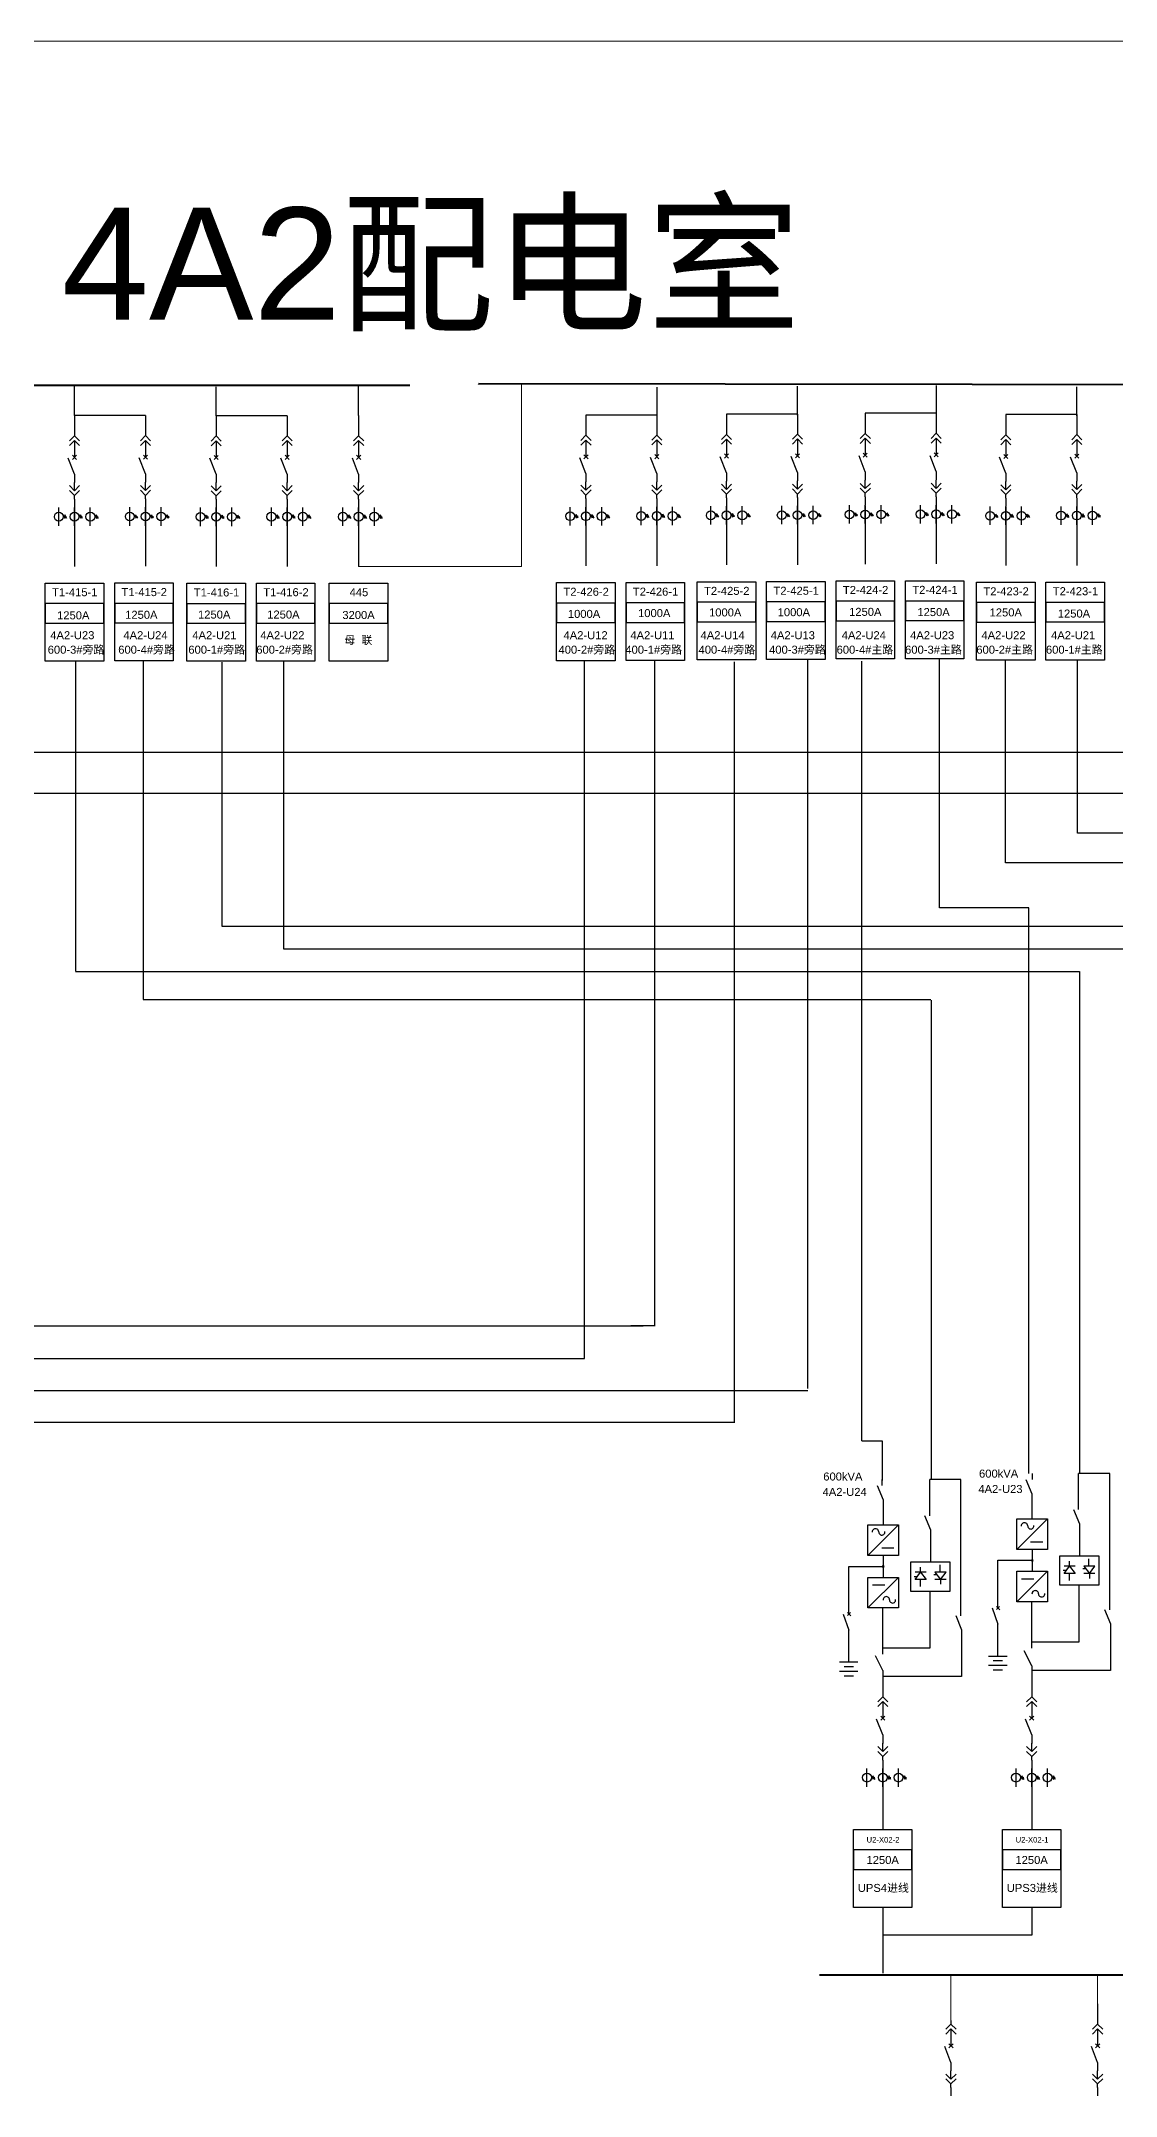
# Model space of a CAD drawing. Header units: millimetres. Extents: x -3460 to -460, y 6070 to 9130.
# Drawn here: x -2142.7 to -2047, y 6677.3 to 6860.4 of the extents above; entities that cross this region are included whole.
import ezdxf
from ezdxf.enums import TextEntityAlignment as Align

# ---------------------------------------------------------------- set-up
doc = ezdxf.new("R2010")
doc.units = ezdxf.units.MM
doc.header["$LTSCALE"] = 1000
doc.header["$MEASUREMENT"] = 0
doc.styles.get("Standard").update_dxf_attribs({"font": 'arial.ttf'})

# ---------------------------------------------------------------- blocks, each defined once
blk = doc.blocks.new('DYDQAA05')
at = {"color": 0}
blk.add_lwpolyline([(0, 0), (0, -7)], dxfattribs=at)
blk = doc.blocks.new('DYDQAA03')
at = {"color": 0}
for points in [[(0, 0), (0, -1.5)], [(-2.12, -3.62), (0, -1.5)], [(-2.12, -5.62), (0, -3.5)], [(2.12, -3.62), (0, -1.5)], [(2.12, -5.62), (0, -3.5)], [(0, -3.5), (0, -7)]]:
    blk.add_lwpolyline(points, dxfattribs=at)
blk = doc.blocks.new('DYDQAA09')
at = {"color": 0}
blk.add_lwpolyline([(0, 0), (0, -3.5)], dxfattribs=at)
blk.add_lwpolyline([(0, 0), (0, -3.5)], dxfattribs=at)
blk.add_lwpolyline([(0, 0), (0, -3.5)], dxfattribs=at)
blk.add_lwpolyline([(0, 0), (0, -3.5)], dxfattribs=at)
blk.add_lwpolyline([(0, 0), (0, -3.5)], dxfattribs=at)
blk.add_lwpolyline([(0, 0), (0, -3.5)], dxfattribs=at)
blk.add_lwpolyline([(0, 0), (0, -3.5)], dxfattribs=at)
blk.add_lwpolyline([(0, 0), (0, -3.5)], dxfattribs=at)
blk.add_lwpolyline([(0, 0), (0, -3.5)], dxfattribs=at)
blk = doc.blocks.new('DYDQ0201')
at = {"color": 0}
for points in [[(0.86, -0.86), (-0.86, 0.86)], [(-0.86, -0.86), (0.86, 0.86)], [(0, -7), (-2.61, -0.37)]]:
    blk.add_lwpolyline(points, dxfattribs=at)
blk = doc.blocks.new('DYDQAA04')
at = {"color": 0}
for points in [[(0, -3.5), (0, 0)], [(-2.12, -1.38), (0, -3.5)], [(-2.12, -3.38), (0, -5.5)], [(2.12, -1.38), (0, -3.5)], [(2.12, -3.38), (0, -5.5)], [(0, -7), (0, -5.5)]]:
    blk.add_lwpolyline(points, dxfattribs=at)
blk = doc.blocks.new('A$C03DD39B5')
for p, q in [((417, 475), (283, 392)), ((417, 422), (283, 339)), ((350, 333), (350, 467))]:
    blk.add_line(p, q)
blk.add_lwpolyline([(700, 167), (0, 167)])
blk.add_circle((350, 167), 167)

msp = doc.modelspace()

# ---------------------------------------------------------------- linework, layer by layer
for p, q in [((-2139.74, 6827.02, 3685.86), (-2139.74, 6829.6, 5069.14)), ((-2127.12, 6827, 2299.84), (-2127.12, 6829.58, 3683.12)), ((-2114.44, 6827.02, 2991.48), (-2114.44, 6829.6, 4374.77)), ((-2087.87, 6826.96, 2991.48), (-2087.87, 6829.54, 4374.77)), ((-2075.35, 6827.04, 2991.48), (-2075.35, 6829.62, 4374.77)), ((-2062.99, 6827.12, 2991.48), (-2062.99, 6829.7, 4374.77)), ((-2050.48, 6827, 2991.48), (-2050.48, 6829.58, 4374.77)), ((-2133.42, 6827.02, 3685.86), (-2139.74, 6827.02, 3685.86)), ((-2120.8, 6827, 2299.84), (-2127.12, 6827, 2299.84)), ((-2087.89, 6827.06, 2991.48), (-2094.2, 6827.06, 2991.48)), ((-2075.37, 6827.14, 2991.48), (-2081.69, 6827.14, 2991.48)), ((-2063.01, 6827.22, 2991.48), (-2069.33, 6827.22, 2991.48)), ((-2050.5, 6827.1, 2991.48), (-2056.82, 6827.1, 2991.48)), ((-2139.74, 6818.78, 5887.08), (-2139.74, 6817.14, 5887.08)), ((-2133.42, 6818.79, 6578.72), (-2133.42, 6817.15, 6578.72)), ((-2127.12, 6818.76, 4501.07), (-2127.12, 6817.13, 4501.07)), ((-2120.8, 6818.78, 5192.71), (-2120.8, 6817.14, 5192.71)), ((-2114.44, 6818.78, 5192.71), (-2114.44, 6817.14, 5192.71)), ((-2094.2, 6818.82, 5192.71), (-2094.2, 6817.18, 5192.71)), ((-2087.89, 6818.84, 5884.35), (-2087.89, 6817.2, 5884.35)), ((-2081.69, 6818.9, 5192.71), (-2081.69, 6817.26, 5192.71)), ((-2075.37, 6818.92, 5884.35), (-2075.37, 6817.28, 5884.35)), ((-2069.33, 6818.98, 5192.71), (-2069.33, 6817.34, 5192.71)), ((-2063.01, 6819, 5884.35), (-2063.01, 6817.36, 5884.35)), ((-2056.82, 6818.86, 5192.71), (-2056.82, 6817.22, 5192.71)), ((-2050.5, 6818.88, 5884.35), (-2050.5, 6817.24, 5884.35)), ((-2139.74, 6817.14, 5887.08), (-2139.74, 6813.57, 5887.08)), ((-2133.42, 6817.15, 6578.72), (-2133.42, 6813.59, 6578.72)), ((-2127.12, 6817.13, 4501.07), (-2127.12, 6813.56, 4501.07)), ((-2120.8, 6817.14, 5192.71), (-2120.8, 6813.58, 5192.71)), ((-2114.44, 6817.14, 5192.71), (-2114.44, 6813.57, 5192.71)), ((-2094.2, 6817.18, 5192.71), (-2094.2, 6813.62, 5192.71)), ((-2087.89, 6817.2, 5884.35), (-2087.89, 6813.63, 5884.35)), ((-2081.69, 6817.26, 5192.71), (-2081.69, 6813.7, 5192.71)), ((-2075.37, 6817.28, 5884.35), (-2075.37, 6813.71, 5884.35)), ((-2069.33, 6817.34, 5192.71), (-2069.33, 6813.78, 5192.71)), ((-2063.01, 6817.36, 5884.35), (-2063.01, 6813.79, 5884.35)), ((-2056.82, 6817.22, 5192.71), (-2056.82, 6813.66, 5192.71)), ((-2050.5, 6817.24, 5884.35), (-2050.5, 6813.67, 5884.35)), ((-2067.77, 6706.47, 2201.22), (-2067.77, 6704.83, 2201.22)), ((-2054.51, 6706.47, 2201.22), (-2054.51, 6704.83, 2201.22)), ((-2067.77, 6704.83, 4402.45), (-2067.77, 6701.08, 2074.92)), ((-2054.51, 6704.83, 4402.45), (-2054.51, 6701.08, 2043.43)), ((-2067.77, 6694.12, 2074.92), (-2067.77, 6688.27, 2074.92)), ((-2054.51, 6694.12, 2074.92), (-2054.51, 6691.65, 2074.92)), ((-2054.51, 6691.65, 2074.92), (-2067.77, 6691.65, 2074.92))]:
    msp.add_line(p, q)
at = {"color": 1, "lineweight": 20}
for p, q in [((-2099.95, 6813.57, 5192.71), (-2099.93, 6829.85, -15796.48)), ((-2114.44, 6813.57, 5192.71), (-2099.95, 6813.57, 5192.71))]:
    msp.add_line(p, q, dxfattribs=at)
at = {"color": 3}
for p, q in [((-2139.64, 6805.13, 8333.94), (-2139.64, 6777.51, 8333.94)), ((-2133.62, 6805.14, 8333.94), (-2133.62, 6774.99, 8333.94)), ((-2126.61, 6805.05, 8333.94), (-2126.61, 6781.54, 8333.94)), ((-2121.14, 6805.06, 8333.94), (-2121.14, 6779.51, 8333.94)), ((-2094.34, 6743.03, 8333.94), (-2094.34, 6805.18, 8333.94)), ((-2088.11, 6805.16, 8333.94), (-2088.11, 6745.91, 8333.94)), ((-2080.96, 6737.35, 8333.94), (-2080.96, 6805.08, 8333.94)), ((-2074.43, 6740.35, 8333.94), (-2074.43, 6805.25, 8333.94)), ((-2126.61, 6781.54, 8333.94), (-2019.21, 6781.54, 8333.94)), ((-2121.14, 6779.51, 8333.94), (-2035.17, 6779.51, 8333.94)), ((-2139.66, 6777.5, 8333.94), (-2050.25, 6777.5, 8333.94)), ((-2050.25, 6777.49, 8333.94), (-2050.25, 6732.74, 8333.94)), ((-2133.61, 6774.99, 8333.94), (-2063.48, 6774.99, 8333.94)), ((-2063.47, 6774.95, 8333.94), (-2063.47, 6732.27, 8333.94)), ((-2211.37, 6745.94, 8333.94), (-2089.1, 6745.94, 8333.94)), ((-2088.11, 6745.93, 8333.94), (-2090.19, 6745.93, 8333.94)), ((-2198.17, 6743.03, 8333.94), (-2094.34, 6743.03, 8333.94)), ((-2183.11, 6740.18, 8333.94), (-2074.43, 6740.18, 8333.94)), ((-2170.06, 6737.34, 8333.94), (-2080.94, 6737.34, 8333.94)), ((-2060.81, 6720.11), (-2060.81, 6732.24)), ((-2047.55, 6720.65), (-2047.55, 6732.78)), ((-2050.31, 6722.85), (-2050.31, 6719.39)), ((-2070.78, 6720.26), (-2070.78, 6721.72)), ((-2067.77, 6716.68), (-2067.77, 6720.8)), ((-2063.57, 6722.31), (-2063.57, 6718.85)), ((-2058.03, 6720.8), (-2057.52, 6719.36)), ((-2057.36, 6720.64), (-2057.66, 6720.93)), ((-2057.38, 6720.94), (-2057.65, 6720.66)), ((-2057.52, 6720.8), (-2057.52, 6722.25)), ((-2054.51, 6717.22), (-2054.51, 6721.34)), ((-2048.02, 6720.66), (-2047.49, 6719.39)), ((-2071.29, 6720.26), (-2070.78, 6718.82)), ((-2070.62, 6720.1), (-2070.92, 6720.39)), ((-2070.64, 6720.4), (-2070.91, 6720.13)), ((-2070.78, 6715.96), (-2070.78, 6718.82)), ((-2061.28, 6720.13), (-2060.75, 6718.85)), ((-2060.75, 6718.85), (-2060.75, 6714.69)), ((-2057.52, 6716.49), (-2057.52, 6719.36)), ((-2047.49, 6719.39), (-2047.49, 6715.23)), ((-2054.51, 6715.66), (-2055.17, 6716.97)), ((-2067.77, 6715.23), (-2068.43, 6716.54)), ((-2067.77, 6715.23), (-2067.77, 6713.22)), ((-2054.51, 6715.66), (-2054.51, 6713.22)), ((-2047.49, 6715.23), (-2054.51, 6715.23)), ((-2060.75, 6714.69), (-2067.77, 6714.69))]:
    msp.add_line(p, q, dxfattribs=at)
at = {"color": 6}
for p, q in [((-2069.63, 6735.7, 8333.94), (-2069.63, 6805.14, 8333.94)), ((-2062.73, 6783.16, 8333.94), (-2062.73, 6805.29, 8333.94)), ((-2056.85, 6787.16, 8333.94), (-2056.85, 6805.2, 8333.94)), ((-2050.43, 6789.8, 8333.94), (-2050.43, 6805.24, 8333.94)), ((-2026.38, 6789.8, 8333.94), (-2050.43, 6789.8, 8333.94)), ((-2039.66, 6787.16, 8333.94), (-2056.85, 6787.16, 8333.94)), ((-2054.76, 6783.16, 8333.94), (-2062.73, 6783.16, 8333.94)), ((-2054.76, 6732.78, 8333.94), (-2054.76, 6783.16, 8333.94)), ((-2067.83, 6735.7, 8333.94), (-2067.83, 6732.16, 8333.94))]:
    msp.add_line(p, q, dxfattribs=at)
at = {"color": 5, "lineweight": 30}
for p, q in [((-2169.77, 6797.02, 8333.94), (-2015, 6797.02, 8333.94)), ((-2226.08, 6793.37, 8333.94), (-2043.62, 6793.37, 8333.94))]:
    msp.add_line(p, q, dxfattribs=at)
at = {"color": 6, "lineweight": 25}
msp.add_line((-2069.63, 6735.7, 8333.94), (-2067.83, 6735.7, 8333.94), dxfattribs=at)
at = {"color": 3, "lineweight": -2}
for p, q in [((-2068.28, 6731.71), (-2067.75, 6730.44)), ((-2067.83, 6731.72), (-2067.83, 6732.24)), ((-2060.81, 6732.24), (-2063.59, 6732.24)), ((-2063.59, 6729.02), (-2063.59, 6732.24)), ((-2060.81, 6732.24), (-2063.59, 6732.24)), ((-2055.02, 6732.25), (-2054.49, 6730.97)), ((-2054.45, 6732.25), (-2054.45, 6732.78)), ((-2047.55, 6732.78), (-2050.33, 6732.78)), ((-2050.33, 6729.56), (-2050.33, 6732.78)), ((-2047.55, 6732.78), (-2050.33, 6732.78)), ((-2067.75, 6730.44), (-2067.75, 6728.25)), ((-2054.49, 6730.97), (-2054.49, 6728.79)), ((-2066.37, 6728.22), (-2069.1, 6725.48)), ((-2069.1, 6728.22), (-2066.37, 6728.22)), ((-2069.1, 6725.48), (-2069.1, 6728.22)), ((-2066.37, 6728.22), (-2066.37, 6725.48)), ((-2064.06, 6729.03), (-2063.53, 6727.76)), ((-2053.1, 6728.75), (-2055.84, 6726.02)), ((-2055.84, 6728.75), (-2053.1, 6728.75)), ((-2055.84, 6726.02), (-2055.84, 6728.75)), ((-2053.1, 6728.75), (-2053.1, 6726.02)), ((-2050.8, 6729.57), (-2050.27, 6728.29)), ((-2050.27, 6728.29), (-2050.27, 6725.41)), ((-2067.87, 6726.17), (-2066.78, 6726.17)), ((-2063.53, 6727.76), (-2063.53, 6724.88)), ((-2054.61, 6726.7), (-2053.51, 6726.7)), ((-2070.78, 6724.51), (-2067.73, 6724.51)), ((-2070.78, 6721.72), (-2070.78, 6724.51)), ((-2070.78, 6721.72), (-2070.78, 6724.48)), ((-2066.37, 6725.48), (-2069.1, 6725.48)), ((-2067.73, 6725.5), (-2067.73, 6723.57)), ((-2063.53, 6724.88), (-2065.3, 6724.88)), ((-2065.3, 6724.88), (-2065.3, 6722.31)), ((-2064.4, 6724.01), (-2064.4, 6724.44)), ((-2061.77, 6724.88), (-2063.53, 6724.88)), ((-2062.67, 6724.02), (-2062.67, 6724.63)), ((-2061.77, 6722.31), (-2061.77, 6724.88)), ((-2057.52, 6725.05), (-2054.46, 6725.05)), ((-2057.52, 6722.25), (-2057.52, 6725.05)), ((-2057.52, 6722.25), (-2057.52, 6725.02)), ((-2053.1, 6726.02), (-2055.84, 6726.02)), ((-2054.46, 6726.04), (-2054.46, 6724.11)), ((-2050.27, 6725.41), (-2052.04, 6725.41)), ((-2052.04, 6725.41), (-2052.04, 6722.85)), ((-2050.65, 6724.54), (-2051.63, 6724.54)), ((-2051.63, 6723.88), (-2051.14, 6724.54)), ((-2051.14, 6724.54), (-2051.14, 6724.98)), ((-2051.14, 6724.54), (-2050.65, 6723.88)), ((-2048.5, 6725.41), (-2050.27, 6725.41)), ((-2049.69, 6724.3), (-2049.95, 6724.3)), ((-2048.88, 6724.54), (-2049.87, 6724.54)), ((-2049.87, 6724.54), (-2049.37, 6723.88)), ((-2049.41, 6724.56), (-2049.41, 6725.17)), ((-2049.37, 6723.88), (-2048.88, 6724.54)), ((-2048.5, 6722.85), (-2048.5, 6725.41)), ((-2069.1, 6723.53), (-2066.37, 6723.53)), ((-2066.37, 6723.53), (-2069.1, 6720.8)), ((-2069.1, 6720.8), (-2069.1, 6723.53)), ((-2068.69, 6722.85), (-2067.6, 6722.85)), ((-2066.37, 6723.53), (-2066.37, 6720.8)), ((-2064.72, 6723.59), (-2064.98, 6723.59)), ((-2063.91, 6724), (-2064.89, 6724)), ((-2064.89, 6723.35), (-2064.4, 6724)), ((-2063.91, 6723.35), (-2064.89, 6723.35)), ((-2064.44, 6723.33), (-2064.44, 6722.72)), ((-2064.4, 6724), (-2063.91, 6723.35)), ((-2062.95, 6723.76), (-2063.22, 6723.76)), ((-2062.14, 6724), (-2063.13, 6724)), ((-2063.13, 6724), (-2062.64, 6723.35)), ((-2062.14, 6723.35), (-2063.13, 6723.35)), ((-2062.64, 6723.35), (-2062.14, 6724)), ((-2062.64, 6723.34), (-2062.64, 6722.91)), ((-2055.84, 6724.07), (-2053.1, 6724.07)), ((-2053.1, 6724.07), (-2055.84, 6721.34)), ((-2055.84, 6721.34), (-2055.84, 6724.07)), ((-2055.43, 6723.39), (-2054.33, 6723.39)), ((-2053.1, 6724.07), (-2053.1, 6721.34)), ((-2052.04, 6722.85), (-2050.27, 6722.85)), ((-2051.46, 6724.13), (-2051.72, 6724.13)), ((-2050.65, 6723.88), (-2051.63, 6723.88)), ((-2051.18, 6723.87), (-2051.18, 6723.25)), ((-2050.27, 6722.85), (-2048.5, 6722.85)), ((-2048.88, 6723.88), (-2049.87, 6723.88)), ((-2049.37, 6723.88), (-2049.37, 6723.44)), ((-2066.37, 6720.8), (-2069.1, 6720.8)), ((-2065.3, 6722.31), (-2063.53, 6722.31)), ((-2063.53, 6722.31), (-2061.77, 6722.31)), ((-2053.1, 6721.34), (-2055.84, 6721.34))]:
    msp.add_line(p, q, dxfattribs=at)
at = {"color": 1, "lineweight": 40}
msp.add_line((-2073.4, 6688.12, 1665.95), (-2005.95, 6688.12, 1665.95), dxfattribs=at)
at = {"color": 0, "lineweight": 20}
for p, q in [((-2061.7, 6684.05, 282.67), (-2061.7, 6688.12, 1665.95)), ((-2048.64, 6685.54, 282.67), (-2048.64, 6688.12, 1665.95))]:
    msp.add_line(p, q, dxfattribs=at)
at = {"color": 1, "lineweight": 13, "ltscale": 0.001071}
msp.add_lwpolyline([(-2243.19, 6860.36), (-1920.54, 6860.36), (-1920.54, 6490.78), (-2243.19, 6490.78)], close=True, dxfattribs=at)
at = {"color": 1, "lineweight": 40, "ltscale": 100}
for points, elevation in [([(-2109.89, 6829.7), (-2219.1, 6829.7), (-2219.1, 6829.7)], -14978.54), ([(-1993.89, 6829.7), (-2103.76, 6829.84), (-2103.76, 6829.84)], -15796.48)]:
    msp.add_lwpolyline(points, dxfattribs=dict(at, elevation=elevation))
for points, elevation in [([(-2136.16, 6812.1), (-2130.95, 6812.1), (-2130.95, 6805.15), (-2136.16, 6805.15)], 5760.78), ([(-2096.81, 6812.13), (-2091.6, 6812.13), (-2091.6, 6805.17), (-2096.81, 6805.17)], 4374.77), ([(-2090.63, 6812.14), (-2085.42, 6812.14), (-2085.42, 6805.19), (-2090.63, 6805.19)], 5066.41), ([(-2084.29, 6812.21), (-2079.08, 6812.21), (-2079.08, 6805.25), (-2084.29, 6805.25)], 4374.77), ([(-2078.11, 6812.22), (-2072.9, 6812.22), (-2072.9, 6805.27), (-2078.11, 6805.27)], 5066.41), ([(-2071.93, 6812.29), (-2066.72, 6812.29), (-2066.72, 6805.33), (-2071.93, 6805.33)], 4374.77), ([(-2065.75, 6812.3), (-2060.54, 6812.3), (-2060.54, 6805.35), (-2065.75, 6805.35)], 5066.41), ([(-2059.42, 6812.17), (-2054.21, 6812.17), (-2054.21, 6805.21), (-2059.42, 6805.21)], 4374.77), ([(-2053.24, 6812.18), (-2048.03, 6812.18), (-2048.03, 6805.23), (-2053.24, 6805.23)], 5066.41), ([(-2142.34, 6812.08), (-2137.13, 6812.08), (-2137.13, 6805.13), (-2142.34, 6805.13)], 5069.14), ([(-2136.16, 6808.55), (-2130.95, 6808.55), (-2130.95, 6810.28), (-2136.16, 6810.28)], 5760.78), ([(-2129.73, 6812.07), (-2124.52, 6812.07), (-2124.52, 6805.12), (-2129.73, 6805.12)], 3683.12), ([(-2123.54, 6812.09), (-2118.34, 6812.09), (-2118.34, 6805.13), (-2123.54, 6805.13)], 4374.77), ([(-2123.54, 6808.53), (-2118.34, 6808.53), (-2118.34, 6810.27), (-2123.54, 6810.27)], 4374.77), ([(-2117.05, 6812.08), (-2111.84, 6812.08), (-2111.84, 6805.13), (-2117.05, 6805.13)], 4374.77), ([(-2096.81, 6808.57), (-2091.6, 6808.57), (-2091.6, 6810.31), (-2096.81, 6810.31)], 4374.77), ([(-2090.63, 6808.59), (-2085.42, 6808.59), (-2085.42, 6810.33), (-2090.63, 6810.33)], 5066.41), ([(-2084.29, 6808.65), (-2079.08, 6808.65), (-2079.08, 6810.39), (-2084.29, 6810.39)], 4374.77), ([(-2078.11, 6808.67), (-2072.9, 6808.67), (-2072.9, 6810.41), (-2078.11, 6810.41)], 5066.41), ([(-2071.93, 6808.73), (-2066.72, 6808.73), (-2066.72, 6810.47), (-2071.93, 6810.47)], 4374.77), ([(-2065.75, 6808.75), (-2060.54, 6808.75), (-2060.54, 6810.49), (-2065.75, 6810.49)], 5066.41), ([(-2059.42, 6808.61), (-2054.21, 6808.61), (-2054.21, 6810.35), (-2059.42, 6810.35)], 4374.77), ([(-2053.24, 6808.63), (-2048.03, 6808.63), (-2048.03, 6810.37), (-2053.24, 6810.37)], 5066.41), ([(-2142.34, 6808.53), (-2137.13, 6808.53), (-2137.13, 6810.27), (-2142.34, 6810.27)], 5069.14), ([(-2129.73, 6808.52), (-2124.52, 6808.52), (-2124.52, 6810.25), (-2129.73, 6810.25)], 3683.12), ([(-2117.05, 6808.53), (-2111.84, 6808.53), (-2111.84, 6810.27), (-2117.05, 6810.27)], 4374.77), ([(-2070.38, 6701.08), (-2065.17, 6701.08), (-2065.17, 6694.12), (-2070.38, 6694.12)], 2074.92), ([(-2057.11, 6701.08), (-2051.91, 6701.08), (-2051.91, 6694.12), (-2057.11, 6694.12)], 2043.43), ([(-2070.38, 6697.52), (-2065.17, 6697.52), (-2065.17, 6699.26), (-2070.38, 6699.26)], 2074.92), ([(-2057.11, 6697.52), (-2051.91, 6697.52), (-2051.91, 6699.26), (-2057.11, 6699.26)], 2043.43)]:
    msp.add_lwpolyline(points, close=True, dxfattribs=dict(elevation=elevation))
at = {"color": 3}
for points in [[(-2063.57, 6718.85), (-2063.57, 6717.23), (-2067.77, 6717.23)], [(-2050.31, 6719.39), (-2050.31, 6717.77), (-2054.51, 6717.77)], [(-2069.98, 6715.96), (-2071.62, 6715.96)], [(-2069.98, 6715.14), (-2071.62, 6715.14)], [(-2070.39, 6715.55), (-2071.21, 6715.55)], [(-2056.71, 6716.49), (-2058.36, 6716.49)], [(-2056.71, 6715.67), (-2058.36, 6715.67)], [(-2057.12, 6716.08), (-2057.95, 6716.08)], [(-2057.12, 6715.26), (-2057.95, 6715.26)], [(-2070.39, 6714.73), (-2071.21, 6714.73)]]:
    msp.add_lwpolyline(points, dxfattribs=at)
at = {"color": 3, "lineweight": -2}
for centre, radius, start, end in [((-2055.16, 6728.11), 0.29, 0, 183.1262), ((-2054.59, 6728.11), 0.276, 180, 7.6852), ((-2068.42, 6727.57), 0.29, 0, 183.1262), ((-2067.85, 6727.57), 0.276, 180, 7.6852), ((-2067.73, 6724.5), 0.0769, 0, 180), ((-2067.73, 6724.5), 0.0769, 180, 0), ((-2054.46, 6725.04), 0.0769, 0, 180), ((-2054.46, 6725.04), 0.0769, 180, 0), ((-2067.46, 6721.52), 0.29, 0, 183.1262), ((-2066.9, 6721.52), 0.276, 180, 7.6852), ((-2054.2, 6722.06), 0.29, 0, 183.1262), ((-2053.63, 6722.06), 0.276, 180, 7.6852)]:
    msp.add_arc(centre, radius, start, end, dxfattribs=at)

# ---------------------------------------------------------------- block references
at = {"xscale": 0.2128962921302706, "yscale": 0.2128962921302706, "zscale": 0.2128962921302706}
for name, p in [('DYDQAA05', (-2139.74, 6827.02, 3685.86)), ('DYDQAA05', (-2133.42, 6827.02, 4377.5)), ('DYDQAA05', (-2127.12, 6827, 2299.84)), ('DYDQAA05', (-2120.8, 6827, 2991.48)), ('DYDQAA05', (-2114.44, 6827.02, 2991.48)), ('DYDQAA05', (-2094.2, 6827.06, 2991.48)), ('DYDQAA05', (-2087.89, 6827.06, 3683.12)), ('DYDQAA05', (-2081.69, 6827.14, 2991.48)), ('DYDQAA05', (-2075.37, 6827.14, 3683.12)), ('DYDQAA05', (-2069.33, 6827.22, 2991.48)), ('DYDQAA05', (-2063.01, 6827.22, 3683.12)), ('DYDQAA05', (-2056.82, 6827.1, 2991.48)), ('DYDQAA05', (-2050.5, 6827.1, 3683.12)), ('DYDQAA03', (-2139.74, 6825.53, 3685.86)), ('DYDQAA03', (-2133.42, 6825.54, 4377.5)), ('DYDQAA03', (-2127.12, 6825.51, 2299.84)), ('DYDQAA03', (-2120.8, 6825.53, 2991.48)), ('DYDQAA03', (-2114.44, 6825.53, 2991.48)), ('DYDQAA03', (-2094.2, 6825.57, 2991.48)), ('DYDQAA03', (-2087.89, 6825.59, 3683.12)), ('DYDQAA03', (-2081.69, 6825.65, 2991.48)), ('DYDQAA03', (-2075.37, 6825.67, 3683.12)), ('DYDQAA03', (-2069.33, 6825.73, 2991.48)), ('DYDQAA03', (-2063.01, 6825.75, 3683.12)), ('DYDQAA03', (-2056.82, 6825.61, 2991.48)), ('DYDQAA03', (-2050.5, 6825.63, 3683.12)), ('DYDQ0201', (-2139.74, 6823.29, 3685.86)), ('DYDQAA09', (-2139.74, 6824.04, 3685.86)), ('DYDQ0201', (-2133.42, 6823.31, 4377.5)), ('DYDQAA09', (-2133.42, 6824.05, 4377.5)), ('DYDQ0201', (-2127.12, 6823.28, 2299.84)), ('DYDQAA09', (-2127.12, 6824.02, 2299.84)), ('DYDQ0201', (-2120.8, 6823.29, 2991.48)), ('DYDQAA09', (-2120.8, 6824.04, 2991.48)), ('DYDQ0201', (-2114.44, 6823.29, 2991.48)), ('DYDQAA09', (-2114.44, 6824.04, 2991.48)), ('DYDQ0201', (-2094.2, 6823.33, 2991.48)), ('DYDQAA09', (-2094.2, 6824.08, 2991.48)), ('DYDQ0201', (-2087.89, 6823.35, 3683.12)), ('DYDQAA09', (-2087.89, 6824.1, 3683.12)), ('DYDQ0201', (-2081.69, 6823.41, 2991.48)), ('DYDQAA09', (-2081.69, 6824.16, 2991.48)), ('DYDQ0201', (-2075.37, 6823.43, 3683.12)), ('DYDQAA09', (-2075.37, 6824.18, 3683.12)), ('DYDQ0201', (-2069.33, 6823.49, 2991.48)), ('DYDQAA09', (-2069.33, 6824.24, 2991.48)), ('DYDQ0201', (-2063.01, 6823.51, 3683.12)), ('DYDQAA09', (-2063.01, 6824.25, 3683.12)), ('DYDQ0201', (-2056.82, 6823.37, 2991.48)), ('DYDQAA09', (-2056.82, 6824.12, 2991.48)), ('DYDQ0201', (-2050.5, 6823.39, 3683.12)), ('DYDQAA09', (-2050.5, 6824.14, 3683.12)), ('DYDQAA09', (-2139.74, 6821.8, 3685.86)), ('DYDQAA09', (-2133.42, 6821.82, 4377.5)), ('DYDQAA09', (-2127.12, 6821.79, 2299.84)), ('DYDQAA09', (-2120.8, 6821.8, 2991.48)), ('DYDQAA09', (-2114.44, 6821.8, 2991.48)), ('DYDQAA09', (-2094.2, 6821.84, 2991.48)), ('DYDQAA09', (-2087.89, 6821.86, 3683.12)), ('DYDQAA09', (-2081.69, 6821.92, 2991.48)), ('DYDQAA09', (-2075.37, 6821.94, 3683.12)), ('DYDQAA04', (-2069.33, 6821.26, 2991.48)), ('DYDQAA09', (-2069.33, 6822, 2991.48)), ('DYDQAA04', (-2063.01, 6821.27, 3683.12)), ('DYDQAA09', (-2063.01, 6822.02, 3683.12)), ('DYDQAA09', (-2056.82, 6821.88, 2991.48)), ('DYDQAA09', (-2050.5, 6821.9, 3683.12)), ('DYDQAA04', (-2139.74, 6821.06, 3685.86)), ('DYDQAA09', (-2139.74, 6819.57, 3685.86)), ('DYDQAA04', (-2133.42, 6821.07, 4377.5)), ('DYDQAA09', (-2133.42, 6819.58, 4377.5)), ('DYDQAA04', (-2127.12, 6821.04, 2299.84)), ('DYDQAA09', (-2127.12, 6819.55, 2299.84)), ('DYDQAA04', (-2120.8, 6821.06, 2991.48)), ('DYDQAA09', (-2120.8, 6819.57, 2991.48)), ('DYDQAA04', (-2114.44, 6821.06, 2991.48)), ('DYDQAA09', (-2114.44, 6819.57, 2991.48)), ('DYDQAA04', (-2094.2, 6821.1, 2991.48)), ('DYDQAA09', (-2094.2, 6819.61, 2991.48)), ('DYDQAA04', (-2087.89, 6821.11, 3683.12)), ('DYDQAA09', (-2087.89, 6819.62, 3683.12)), ('DYDQAA04', (-2081.69, 6821.18, 2991.48)), ('DYDQAA09', (-2081.69, 6819.69, 2991.48)), ('DYDQAA04', (-2075.37, 6821.19, 3683.12)), ('DYDQAA09', (-2075.37, 6819.7, 3683.12)), ('DYDQAA09', (-2069.33, 6819.77, 2991.48)), ('DYDQAA09', (-2063.01, 6819.78, 3683.12)), ('DYDQAA04', (-2056.82, 6821.14, 2991.48)), ('DYDQAA09', (-2056.82, 6819.65, 2991.48)), ('DYDQAA04', (-2050.5, 6821.16, 3683.12)), ('DYDQAA09', (-2050.5, 6819.66, 3683.12)), ('DYDQAA03', (-2067.77, 6713.22)), ('DYDQAA09', (-2067.77, 6711.73)), ('DYDQAA03', (-2054.51, 6713.22)), ('DYDQAA09', (-2054.51, 6711.73)), ('DYDQ0201', (-2067.77, 6710.98)), ('DYDQ0201', (-2054.51, 6710.98)), ('DYDQAA04', (-2067.77, 6708.75)), ('DYDQAA09', (-2067.77, 6709.49)), ('DYDQAA04', (-2054.51, 6708.75)), ('DYDQAA09', (-2054.51, 6709.49)), ('DYDQAA09', (-2067.77, 6707.26)), ('DYDQAA09', (-2054.51, 6707.26)), ('DYDQAA03', (-2061.7, 6684.05, 282.67)), ('DYDQAA03', (-2048.64, 6684.05, 282.67)), ('DYDQAA09', (-2061.7, 6682.56, 282.67)), ('DYDQAA09', (-2048.64, 6682.56, 282.67)), ('DYDQ0201', (-2061.7, 6681.81, 282.67)), ('DYDQ0201', (-2048.64, 6681.81, 282.67)), ('DYDQAA04', (-2061.7, 6679.58, 282.67)), ('DYDQAA09', (-2061.7, 6680.32, 282.67)), ('DYDQAA04', (-2048.64, 6679.58, 282.67)), ('DYDQAA09', (-2048.64, 6680.32, 282.67)), ('DYDQAA09', (-2061.7, 6678.09, 282.67)), ('DYDQAA09', (-2048.64, 6678.09, 282.67))]:
    msp.add_blockref(name, p, dxfattribs=at)
at = {"linetype": 'Continuous', "xscale": 0.00233888397733859, "yscale": 0.00233888397733859, "zscale": 0.00233888397733859, "rotation": 270}
for p in [(-2141.53, 6818.82, 5887.08), (-2140.13, 6818.82, 5887.08), (-2138.72, 6818.82, 5887.08), (-2135.21, 6818.84, 6578.72), (-2133.81, 6818.84, 6578.72), (-2132.41, 6818.84, 6578.72), (-2128.91, 6818.81, 4501.07), (-2127.51, 6818.81, 4501.07), (-2126.11, 6818.81, 4501.07), (-2122.6, 6818.82, 5192.71), (-2121.19, 6818.82, 5192.71), (-2119.79, 6818.82, 5192.71), (-2116.23, 6818.82, 5192.71), (-2114.83, 6818.82, 5192.71), (-2113.43, 6818.82, 5192.71), (-2096, 6818.86, 5192.71), (-2094.59, 6818.86, 5192.71), (-2093.19, 6818.86, 5192.71), (-2089.68, 6818.88, 5884.35), (-2088.28, 6818.88, 5884.35), (-2086.87, 6818.88, 5884.35), (-2083.48, 6818.94, 5192.71), (-2082.08, 6818.94, 5192.71), (-2080.67, 6818.94, 5192.71), (-2077.16, 6818.96, 5884.35), (-2075.76, 6818.96, 5884.35), (-2074.36, 6818.96, 5884.35), (-2071.12, 6819.02, 5192.71), (-2069.72, 6819.02, 5192.71), (-2068.31, 6819.02, 5192.71), (-2064.8, 6819.04, 5884.35), (-2063.4, 6819.04, 5884.35), (-2062, 6819.04, 5884.35), (-2058.61, 6818.9, 5192.71), (-2057.21, 6818.9, 5192.71), (-2055.8, 6818.9, 5192.71), (-2052.29, 6818.92, 5884.35), (-2050.89, 6818.92, 5884.35), (-2049.49, 6818.92, 5884.35), (-2069.57, 6706.51, 2201.22), (-2068.16, 6706.51, 2201.22), (-2066.76, 6706.51, 2201.22), (-2056.3, 6706.51, 2201.22), (-2054.9, 6706.51, 2201.22), (-2053.5, 6706.51, 2201.22)]:
    msp.add_blockref('A$C03DD39B5', p, dxfattribs=at)
at = {"color": 0, "xscale": 0.2128962921302706, "yscale": 0.2128962921302706, "zscale": 0.2128962921302706}
msp.add_blockref('DYDQAA05', (-2048.64, 6685.54, 282.67), dxfattribs=at)

# ---------------------------------------------------------------- texts
at = {"lineweight": 0}
for s, height, p in [('T1-415-1', 0.713, (-2139.71, 6810.92, 3685.86)), ('T1-415-2', 0.713, (-2133.53, 6810.93, 4377.5)), ('T1-416-1', 0.713, (-2127.09, 6810.9, 2299.84)), ('T1-416-2', 0.713, (-2120.91, 6810.92, 2991.48)), ('445', 0.713, (-2114.41, 6810.92, 2991.48)), ('T2-426-2', 0.713, (-2094.18, 6810.96, 2991.48)), ('T2-426-1', 0.713, (-2088, 6810.97, 3683.12)), ('T2-425-2', 0.713, (-2081.66, 6811.04, 2991.48)), ('T2-425-1', 0.713, (-2075.48, 6811.05, 3683.12)), ('T2-424-2', 0.713, (-2069.3, 6811.12, 2991.48)), ('T2-423-2', 0.713, (-2056.79, 6811, 2991.48)), ('T2-423-1', 0.713, (-2050.61, 6811.01, 3683.12)), ('1250A', 0.713, (-2139.85, 6808.86, -16361.78)), ('1250A', 0.713, (-2133.79, 6808.91, -16361.78)), ('1250A', 0.713, (-2127.3, 6808.93, -16361.78)), ('1250A', 0.713, (-2121.14, 6808.93, -16361.78)), ('1000A', 0.713, (-2094.37, 6808.99, -16361.78)), ('1000A', 0.713, (-2088.12, 6809.06, -16361.78)), ('1000A', 0.713, (-2081.8, 6809.12, -16361.78)), ('1000A', 0.713, (-2075.69, 6809.14, -16361.78)), ('1250A', 0.713, (-2069.33, 6809.17, -16361.78)), ('1250A', 0.713, (-2063.25, 6809.15, -16361.78)), ('1250A', 0.713, (-2056.82, 6809.12, -16361.78)), ('1250A', 0.713, (-2050.75, 6809.02, -16361.78)), ('600-3#旁路', 0.713, (-2139.6, 6805.8, 8333.94)), ('4A2-U23', 0.713, (-2139.93, 6807.09, 8333.94)), ('600-4#旁路', 0.713, (-2133.32, 6805.8, 8333.94)), ('4A2-U24', 0.713, (-2133.42, 6807.09, 8333.94)), ('600-1#旁路', 0.713, (-2127.08, 6805.8, 8333.94)), ('4A2-U21', 0.713, (-2127.28, 6807.09, 8333.94)), ('600-2#旁路', 0.713, (-2121.03, 6805.8, 8333.94)), ('4A2-U22', 0.713, (-2121.23, 6807.09, 8333.94)), ('母  联', 0.713, (-2114.47, 6806.65, -17179.77)), ('400-2#旁路', 0.713, (-2094.12, 6805.8, 8333.94)), ('4A2-U12', 0.713, (-2094.23, 6807.09, 8333.94)), ('400-1#旁路', 0.713, (-2088.17, 6805.8, 8333.94)), ('4A2-U11', 0.713, (-2088.28, 6807.09, 8333.94)), ('400-4#旁路', 0.713, (-2081.65, 6805.8, 8333.94)), ('4A2-U14', 0.713, (-2082.03, 6807.09, 8333.94)), ('400-3#旁路', 0.713, (-2075.37, 6805.8, 8333.94)), ('4A2-U13', 0.713, (-2075.78, 6807.09, 8333.94)), ('600-4#主路', 0.713, (-2069.36, 6805.8, 8333.94)), ('4A2-U24', 0.713, (-2069.46, 6807.09, 8333.94)), ('600-3#主路', 0.713, (-2063.26, 6805.8, 8333.94)), ('4A2-U23', 0.713, (-2063.37, 6807.09, 8333.94)), ('600-2#主路', 0.713, (-2056.92, 6805.8, 8333.94)), ('4A2-U22', 0.713, (-2057.02, 6807.09, 8333.94)), ('600-1#主路', 0.713, (-2050.72, 6805.8, 8333.94)), ('4A2-U21', 0.713, (-2050.82, 6807.09, 8333.94)), ('U2-X02-2', 0.49, (-2067.75, 6699.91, 691.64)), ('1250A', 0.713, (-2067.78, 6698, 691.64)), ('U2-X02-1', 0.49, (-2054.48, 6699.91, 660.15)), ('1250A', 0.713, (-2054.52, 6698, 660.15)), ('UPS4进线', 0.713, (-2067.72, 6695.51, 817.94)), ('UPS3进线', 0.713, (-2054.46, 6695.51, 786.45))]:
    msp.add_text(s, height=height, dxfattribs=at).set_placement(p, align=Align.CENTER)
at = {"color": 7, "lineweight": 0}
msp.add_text('T2-424-1', height=0.713, dxfattribs=at).set_placement((-2063.12, 6811.13, 3683.12), align=Align.CENTER)
at = {"color": 2, "lineweight": 0}
msp.add_text('3200A', height=0.713, dxfattribs=at).set_placement((-2114.45, 6808.89, -17179.77), align=Align.CENTER)
at = {"lineweight": 0, "ltscale": 100}
for s, p in [('600kVA', (-2073.07, 6732.51)), ('4A2-U23', (-2059.26, 6731.4, -408.97)), ('600kVA', (-2059.2, 6732.77)), ('4A2-U24', (-2073.13, 6731.14, -408.97))]:
    msp.add_text(s, height=0.713, dxfattribs=at).set_placement(p, align=Align.MIDDLE_LEFT)
at = {"color": 0, "insert": (-2140.88, 6845.54, 3683.12), "char_height": 10, "attachment_point": 1}
msp.add_mtext('4A2{\\fSimSun|b0|i0|c134|p2;配电室}', dxfattribs=at)

doc.saveas('drawing.dxf')
